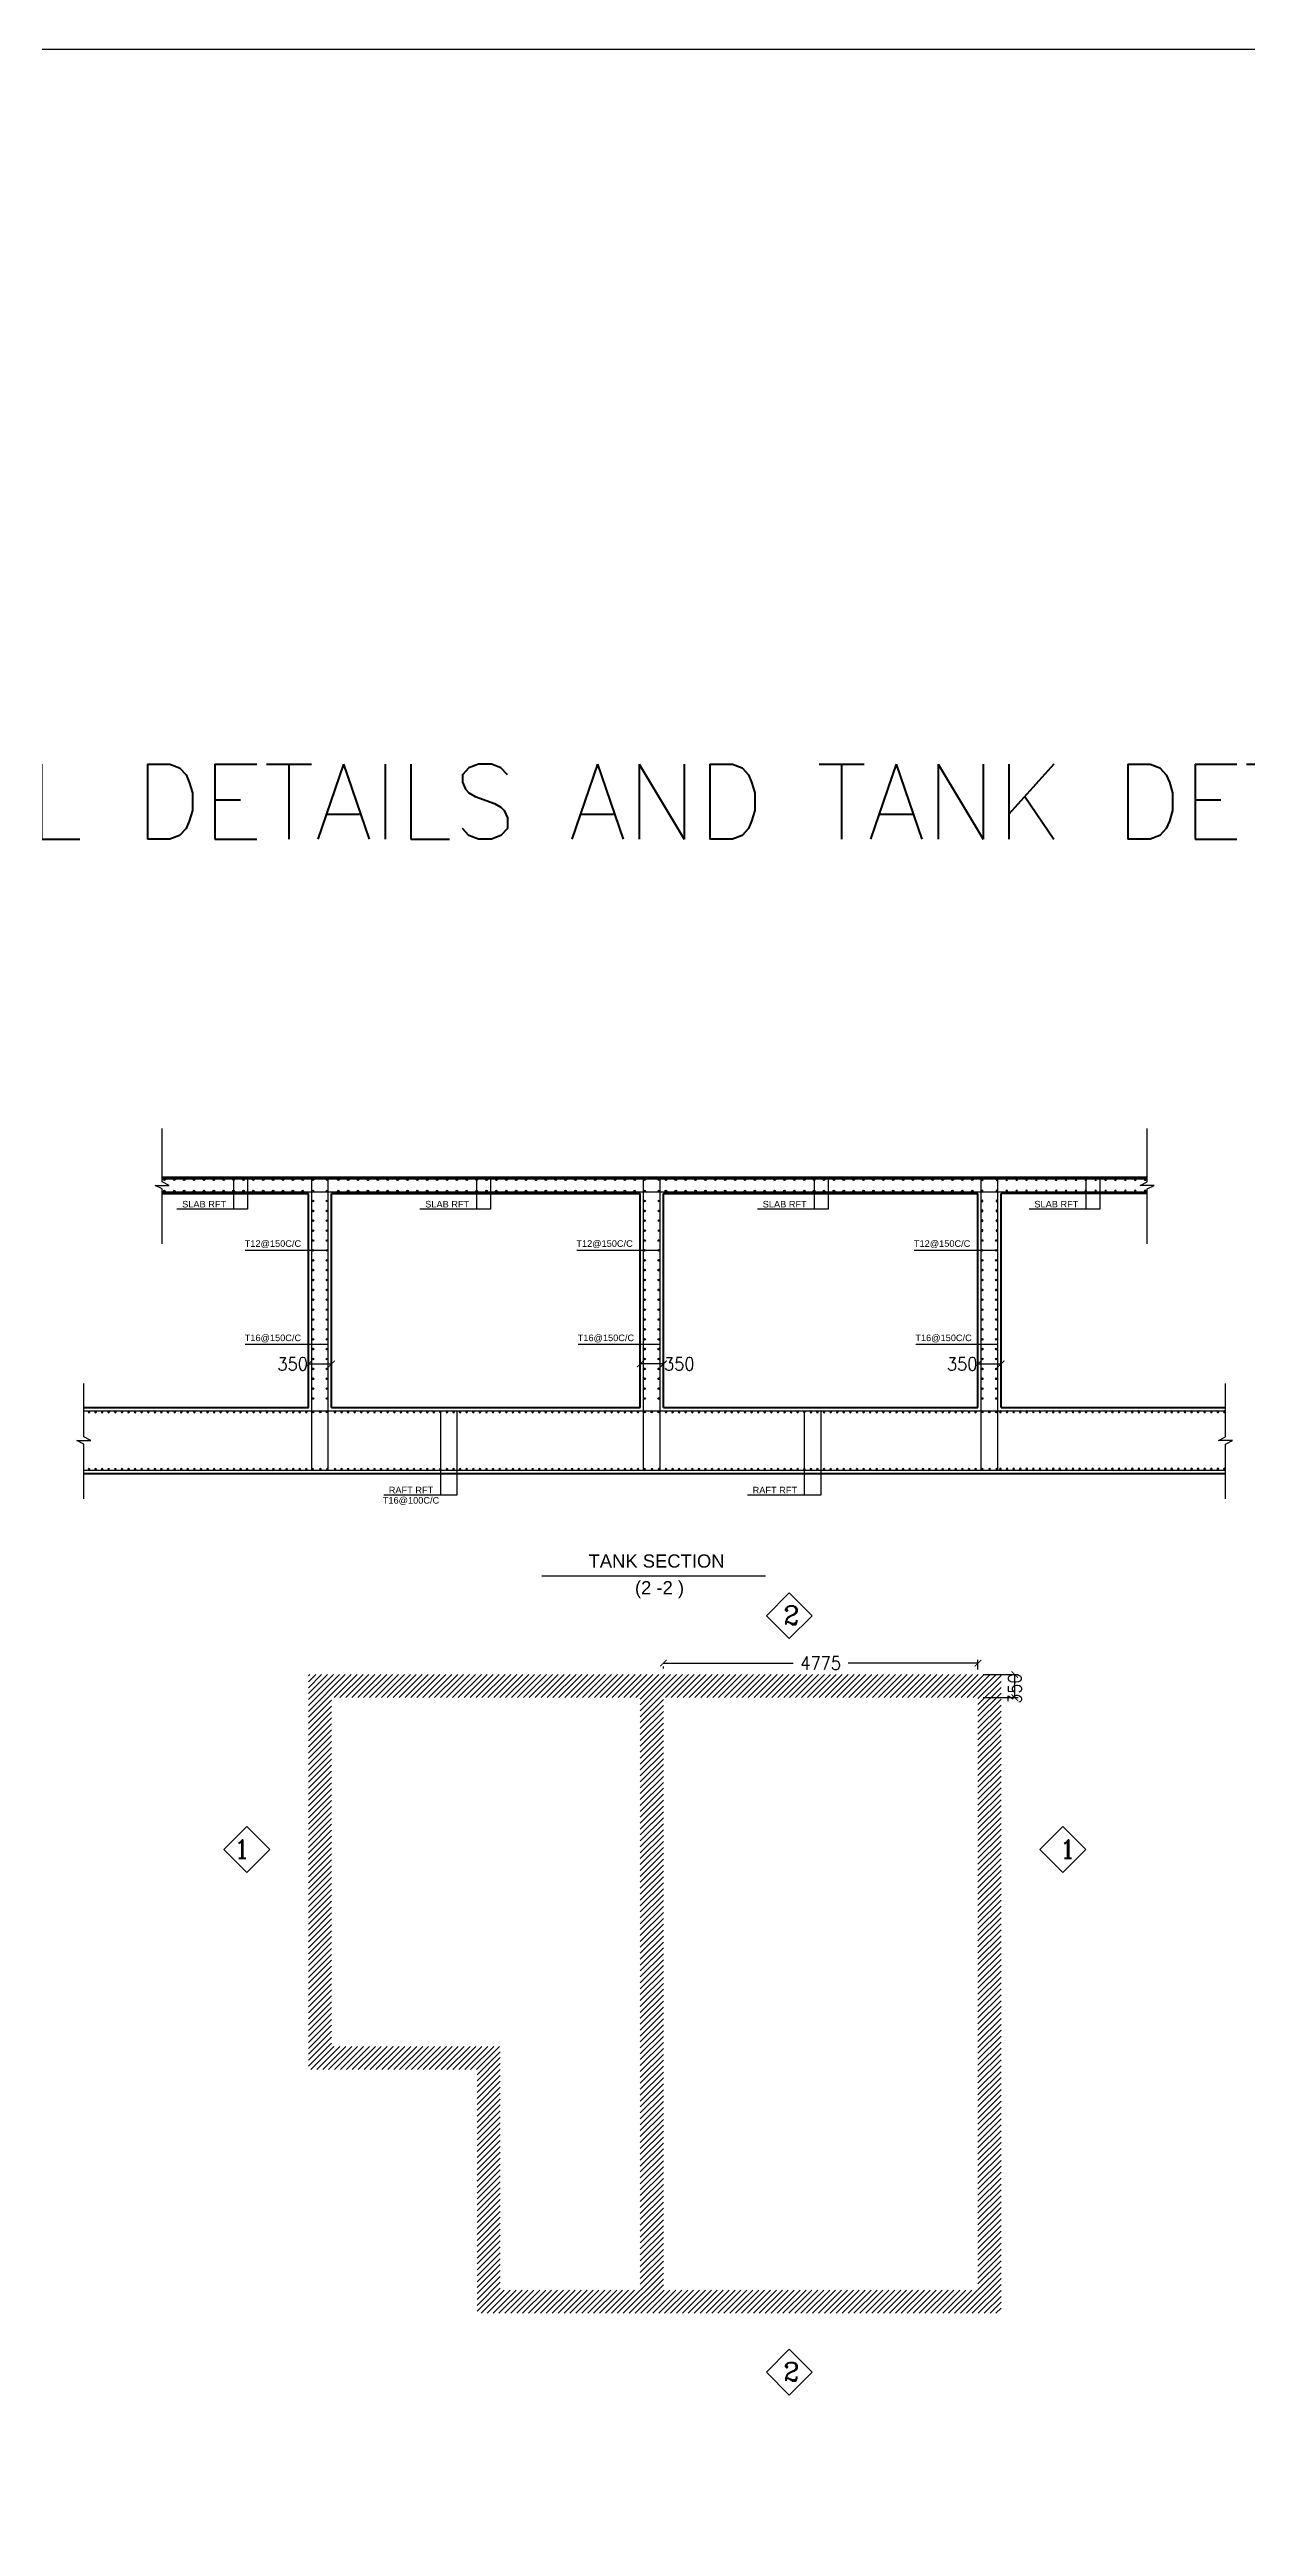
# Model space of a CAD drawing. Header units: millimetres. Extents: x -967280 to 3852, y 2833 to 1955156.
# Drawn here: x -366017 to -347835, y 452746 to 490368 of the extents above; entities that cross this region are included whole.
import ezdxf

# ---------------------------------------------------------------- set-up
doc = ezdxf.new("R2010")
doc.units = ezdxf.units.MM
doc.header["$LTSCALE"] = 1000
doc.header["$PDMODE"] = 35
doc.header["$PDSIZE"] = 25
for name, color, linetype in [('A-WALL-LOW', 4, 'Continuous'), ('BARS', 1, 'Continuous'), ('S - BATH Hach', 1, 'Continuous'), ('S -Beams', 2, 'Continuous'), ('ST-STEEL', 4, 'Continuous'), ('ST-TEXT', 3, 'Continuous')]:
    doc.layers.add(name, color=color, linetype=linetype)
doc.layers.add('ST-001-COL-SEC', color=6, linetype='Continuous', lineweight=60)
doc.styles.add('DIM 1', font='arial.ttf', dxfattribs={"width": 0.8})
doc.styles.add('ROMANC', font='romanc.shx')
doc.styles.add('STRECTURAL', font='arial.ttf')
doc.styles.add('TUNELNO', font='romans.shx', dxfattribs={"width": 0.9})
doc.styles.add('TXT DIM 25', font='arial.ttf')
doc.dimstyles.new('50', dxfattribs={"dimscale": 0.666666666666667, "dimtxt": 0.5, "dimasz": 0.12, "dimexe": 0.1, "dimexo": 0.08, "dimgap": 0.15, "dimtad": 1, "dimlfac": 0.4, "dimzin": 4, "dimdsep": 46, "dimtxsty": 'DIM 1', "dimblk": 'ARCHTICK', "dimcen": 0.09, "dimdle": 0.1, "dimclrd": 1, "dimclre": 252, "dimclrt": 2, "dimadec": 0, "dimazin": 0, "dimtfac": 1, "dimtix": 1, "dimtmove": 0, "dimatfit": 3, "dimfxl": 33, "dimtolj": 1, "dimtzin": 0, "dimarcsym": 0})
doc.dimstyles.new('Copy(2) of DSEC', dxfattribs={"dimtxt": 200, "dimasz": 100, "dimexe": 50, "dimexo": 80, "dimgap": 100, "dimtad": 1, "dimdec": 0, "dimrnd": 5, "dimzin": 0, "dimdsep": 46, "dimtxsty": 'TUNELNO', "dimblk": 'ARCHTICK', "dimcen": 0.09, "dimclrd": 1, "dimclre": 1, "dimclrt": 3, "dimadec": 0, "dimazin": 0, "dimtfac": 0.78125, "dimtdec": 0, "dimtix": 1, "dimtmove": 2, "dimatfit": 3, "dimldrblk": 'ARCHTICK', "dimfxl": 1, "dimtolj": 1, "dimtzin": 0, "dimarcsym": 0})
doc.dimstyles.new('ST- DIM1-25', dxfattribs={"dimscale": 0.025, "dimtxt": 1000, "dimasz": 1000, "dimexe": 1000, "dimexo": 1000, "dimgap": 0.5, "dimtad": 2, "dimdec": 0, "dimrnd": 5, "dimzin": 0, "dimdsep": 46, "dimtxsty": 'TXT DIM 25', "dimblk": 'ARCHTICK', "dimcen": 90, "dimdle": 1000, "dimclrd": 1, "dimclre": 1, "dimclrt": 3, "dimadec": 1, "dimazin": 0, "dimtfac": 1, "dimtdec": 0, "dimtofl": 0, "dimtmove": 0, "dimatfit": 3, "dimfxl": 1, "dimtolj": 1, "dimtzin": 0, "dimarcsym": 0})

# ---------------------------------------------------------------- blocks, each defined once
blk = doc.blocks.new('D25')
at = {"layer": 'BARS'}
h = blk.add_hatch(color=256, dxfattribs=at)
h.dxf.hatch_style = 1
edge = h.paths.add_edge_path()
edge.add_arc((0, 0), 12.5, 0, 360)
at = {"layer": 'BARS', "color": 1}
blk.add_circle((0, 0), 12.5, dxfattribs=at)
at = {"layer": 'Defpoints'}
for p, q in [((12.5, 0), (-12.5, 0)), ((0, -12.5), (0, 12.5))]:
    blk.add_line(p, q, dxfattribs=at)
at = {"layer": 'ST-STEEL'}
blk.add_circle((0, 0), 12.5, dxfattribs=at)
blk = doc.blocks.new('_ArchTick')
at = {"color": 0, "linetype": 'ByBlock', "const_width": 0.15}
blk.add_lwpolyline([(-0.5, -0.5), (0.5, 0.5)], dxfattribs=at)
blk = doc.blocks.new('*D113')
at = {"layer": 'Defpoints', "color": 0, "transparency": 16777216}
for p in [(574228.4311811425, 1634348.0325783), (574228.4311811425, 1634198.677291924), (574578.4311811425, 1634198.677291924)]:
    blk.add_point(p, dxfattribs=at)
at = {"layer": 'S -Beams', "color": 1, "lineweight": -2, "transparency": 16777216}
for p, q in [((574228.4311811425, 1634278.677291924), (574228.4311811425, 1634398.0325783)), ((574578.4311811425, 1634348.0325783), (574228.4311811425, 1634348.0325783)), ((574578.4311811425, 1634278.677291924), (574578.4311811425, 1634398.0325783))]:
    blk.add_line(p, q, dxfattribs=at)
at = {"layer": 'S -Beams', "color": 1, "lineweight": -2, "transparency": 16777216, "xscale": 100, "yscale": 100, "zscale": 100, "rotation": 180}
blk.add_blockref('_ArchTick', (574228.4311811425, 1634348.0325783), dxfattribs=at)
at = {"layer": 'S -Beams', "color": 1, "lineweight": -2, "transparency": 16777216, "xscale": 100, "yscale": 100, "zscale": 100}
blk.add_blockref('_ArchTick', (574578.4311811425, 1634348.0325783), dxfattribs=at)
at = {"layer": 'S -Beams', "color": 3, "transparency": 16777216, "insert": (574818.9302261629, 1634348.0325783), "char_height": 200, "attachment_point": 5, "style": 'TUNELNO'}
blk.add_mtext('\\A1;350', dxfattribs=at)
blk = doc.blocks.new('*D96')
at = {"layer": 'Defpoints', "color": 0, "transparency": 16777216}
for p in [(579703.430626961, 1634348.0325783), (579353.430626961, 1634198.677291924), (579703.430626961, 1634198.677291924)]:
    blk.add_point(p, dxfattribs=at)
at = {"layer": 'S -Beams', "color": 1, "lineweight": -2, "transparency": 16777216}
for p, q in [((579353.430626961, 1634278.677291924), (579353.430626961, 1634398.0325783)), ((579353.430626961, 1634348.0325783), (579703.430626961, 1634348.0325783)), ((579703.430626961, 1634278.677291924), (579703.430626961, 1634398.0325783))]:
    blk.add_line(p, q, dxfattribs=at)
at = {"layer": 'S -Beams', "color": 1, "lineweight": -2, "transparency": 16777216, "xscale": 100, "yscale": 100, "zscale": 100, "rotation": 180}
blk.add_blockref('_ArchTick', (579353.430626961, 1634348.0325783), dxfattribs=at)
at = {"layer": 'S -Beams', "color": 1, "lineweight": -2, "transparency": 16777216, "xscale": 100, "yscale": 100, "zscale": 100}
blk.add_blockref('_ArchTick', (579703.430626961, 1634348.0325783), dxfattribs=at)
at = {"layer": 'S -Beams', "color": 3, "transparency": 16777216, "insert": (579112.9315819406, 1634348.0325783), "char_height": 200, "attachment_point": 5, "style": 'TUNELNO'}
blk.add_mtext('\\A1;350', dxfattribs=at)
blk = doc.blocks.new('*D97')
at = {"layer": 'Defpoints', "color": 0, "transparency": 16777216}
for p in [(569541.3740378044, 1634348.0325783), (569191.3740378044, 1634198.677291924), (569541.3740378044, 1634198.677291924)]:
    blk.add_point(p, dxfattribs=at)
at = {"layer": 'S -Beams', "color": 1, "lineweight": -2, "transparency": 16777216}
for p, q in [((569191.3740378044, 1634278.677291924), (569191.3740378044, 1634398.0325783)), ((569191.3740378044, 1634348.0325783), (569541.3740378044, 1634348.0325783)), ((569541.3740378044, 1634278.677291924), (569541.3740378044, 1634398.0325783))]:
    blk.add_line(p, q, dxfattribs=at)
at = {"layer": 'S -Beams', "color": 1, "lineweight": -2, "transparency": 16777216, "xscale": 100, "yscale": 100, "zscale": 100, "rotation": 180}
blk.add_blockref('_ArchTick', (569191.3740378044, 1634348.0325783), dxfattribs=at)
at = {"layer": 'S -Beams', "color": 1, "lineweight": -2, "transparency": 16777216, "xscale": 100, "yscale": 100, "zscale": 100}
blk.add_blockref('_ArchTick', (569541.3740378044, 1634348.0325783), dxfattribs=at)
at = {"layer": 'S -Beams', "color": 3, "transparency": 16777216, "insert": (568950.874992784, 1634348.0325783), "char_height": 200, "attachment_point": 5, "style": 'TUNELNO'}
blk.add_mtext('\\A1;350', dxfattribs=at)
blk = doc.blocks.new('*D123')
at = {"layer": 'Defpoints', "color": 0, "transparency": 16777216}
for p in [(579353.4306269613, 1629629.215915381), (579912.2105516908, 1629629.215915381), (579353.4306269613, 1629279.215915381)]:
    blk.add_point(p, dxfattribs=at)
at = {"layer": 'S -Beams', "color": 1, "lineweight": -2, "transparency": 16777216}
for p, q in [((579433.4306269613, 1629629.215915381), (579962.2105516908, 1629629.215915381)), ((579912.2105516908, 1629279.215915381), (579912.2105516908, 1629629.215915381)), ((579433.4306269613, 1629279.215915381), (579962.2105516908, 1629279.215915381))]:
    blk.add_line(p, q, dxfattribs=at)
at = {"layer": 'S -Beams', "color": 1, "lineweight": -2, "transparency": 16777216, "xscale": 100, "yscale": 100, "zscale": 100}
for p, rotation in [((579912.2105516908, 1629629.215915381), 90), ((579912.2105516908, 1629279.215915381), 270)]:
    blk.add_blockref('_ArchTick', p, dxfattribs=dict(at, rotation=rotation))
at = {"layer": 'S -Beams', "color": 3, "transparency": 16777216, "insert": (579912.2105516908, 1629416.71591538), "char_height": 200, "attachment_point": 5, "rotation": 90, "style": 'TUNELNO'}
blk.add_mtext('\\A1;350', dxfattribs=at)
blk = doc.blocks.new('*D110')
at = {"layer": 'Defpoints', "color": 0, "transparency": 16777216}
for p in [(574578.4311811425, 1629804.105829843), (579353.430626961, 1629803.905829842), (579353.430626961, 1629629.21591538)]:
    blk.add_point(p, dxfattribs=at)
at = {"layer": 'S -Beams', "color": 1, "lineweight": -2, "transparency": 16777216}
for p, q in [((574578.4311811425, 1629803.905829842), (576548.7880469089, 1629803.905829842)), ((579353.430626961, 1629803.905829842), (577383.0737611946, 1629803.905829842)), ((579353.430626961, 1629709.21591538), (579353.430626961, 1629853.905829842)), ((574578.4311811425, 1629724.105829843), (574578.4311811425, 1629753.905829842))]:
    blk.add_line(p, q, dxfattribs=at)
at = {"layer": 'S -Beams', "color": 1, "lineweight": -2, "transparency": 16777216, "xscale": 100, "yscale": 100, "zscale": 100, "rotation": 180}
blk.add_blockref('_ArchTick', (574578.4311811425, 1629803.905829842), dxfattribs=at)
at = {"layer": 'S -Beams', "color": 1, "lineweight": -2, "transparency": 16777216, "xscale": 100, "yscale": 100, "zscale": 100}
blk.add_blockref('_ArchTick', (579353.430626961, 1629803.905829842), dxfattribs=at)
at = {"layer": 'S -Beams', "color": 3, "transparency": 16777216, "insert": (576965.9309040518, 1629803.905829842), "char_height": 200, "attachment_point": 5, "style": 'TUNELNO'}
blk.add_mtext('\\A1;4775', dxfattribs=at)
blk = doc.blocks.new('TANK_DETAILS')
at = {"layer": 'S - BATH Hach'}
h = blk.add_hatch(dxfattribs=at)
h.set_pattern_fill('ANSI31', color=256, scale=20, angle=180)
h.set_pattern_definition([(225, (645201.3487728359, 1397699.47253964), (44.90128060534576, -44.90128060534578), [])])
h.paths.add_polyline_path([(579353.426874793, 1629629.21591538), (569191.3740378044, 1629629.21591538), (569191.3740378044, 1623629.216213522), (571753.4306269588, 1623629.216213522), (571753.4306269588, 1619929.216055967), (579703.430626961, 1619929.216055967), (579703.430626961, 1629629.21591538), (579353.430626961, 1629629.21591538), (579353.430626961, 1620279.216055967), (574578.4311811425, 1620279.216055967), (574578.4311811425, 1626629.21591538), (574228.4311811425, 1626629.21591538), (574228.4311811425, 1620279.216055967), (572103.4306269588, 1620279.216055967), (572103.4306269588, 1623979.216213522), (569541.3740378044, 1623979.216213522), (569541.3740378044, 1629279.21591538), (574228.4311811425, 1629279.21591538), (574228.4311811425, 1626629.21591538), (574578.4311811425, 1626629.21591538), (574578.4311811425, 1629279.21591538), (579353.426874793, 1629279.21591538)])
at = {"layer": 'S -Beams', "color": 3}
blk.add_line((572735.404306334, 1631129.575055985), (576127.404306334, 1631129.575055985), dxfattribs=at)
at = {"layer": 'S -Beams', "color": 1}
for points in [[(566971.8596693804, 1636174.377094637), (566971.8596693804, 1637006.037539501), (566864.9371385318, 1637059.724637507), (566971.8596693804, 1637059.724637507), (567078.7822002289, 1637059.724637507), (566971.8596693804, 1637113.411735514), (566971.8596693804, 1637925.072180378)], [(581922.9449953851, 1636174.377094637), (581922.9449953851, 1637006.037539501), (582029.8675262337, 1637059.724637507), (581922.9449953851, 1637059.724637507), (581816.0224645366, 1637059.724637507), (581922.9449953851, 1637113.411735514), (581922.9449953851, 1637925.072180378)], [(565783.5716012125, 1632299.377094637), (565783.5716012125, 1633131.037539501), (565676.649070364, 1633184.724637507), (565783.5716012125, 1633184.724637507), (565890.494132061, 1633184.724637507), (565783.5716012125, 1633238.411735514), (565783.5716012125, 1634050.072180378)], [(583111.233063553, 1632299.377094637), (583111.233063553, 1633131.037539501), (583218.1555944015, 1633184.724637507), (583111.233063553, 1633184.724637507), (583004.3105327045, 1633184.724637507), (583111.233063553, 1633238.411735514), (583111.233063553, 1634050.072180378)]]:
    blk.add_lwpolyline(points, dxfattribs=at)
at = {"layer": 'S -Beams'}
for points in [[(576490.0351335634, 1630175.154333853), (576838.9441930824, 1630524.063393372), (576490.0351335634, 1630872.972452891), (576141.1260740445, 1630524.063393372)], [(568253.6196455536, 1626622.145416123), (567904.7105860347, 1626971.054475641), (568253.6196455536, 1627319.96353516), (568602.5287050726, 1626971.054475641)], [(580641.2850192119, 1626622.145416123), (580990.1940787309, 1626971.054475641), (580641.2850192119, 1627319.96353516), (580292.375959693, 1626971.054475641)], [(576490.0351335634, 1618685.459518455), (576838.9441930824, 1619034.368577974), (576490.0351335634, 1619383.277637493), (576141.1260740445, 1619034.368577974)]]:
    blk.add_lwpolyline(points, close=True, dxfattribs=at)
for points in [[(576838.9441930824, 1630524.063393372, 0, 100, 0), (577062.1430587419, 1630524.063393372, 0, 0, 0), (577562.1430587419, 1630524.063393372, 0, 0, 0), (577562.1430587419, 1630024.063393372, 0, 0, 0)], [(568253.6196455536, 1626622.145416123, 0, 100, 0), (568253.6196455536, 1626398.946550463, 0, 0, 0), (568253.6196455536, 1625898.946550463, 0, 0, 0), (568753.6196455536, 1625898.946550463, 0, 0, 0)], [(580641.2850192119, 1626622.145416123, 0, 100, 0), (580641.2850192119, 1626398.946550463, 0, 0, 0), (580641.2850192119, 1625898.946550463, 0, 0, 0), (580141.2850192119, 1625898.946550463, 0, 0, 0)], [(576838.9441930824, 1619034.368577974, 0, 100, 0), (577062.1430587419, 1619034.368577974, 0, 0, 0), (577562.1430587419, 1619034.368577974, 0, 0, 0), (577562.1430587419, 1619534.368577974, 0, 0, 0)]]:
    blk.add_lwpolyline(points, format="xyseb", dxfattribs=at)
at = {"layer": 'S -Beams', "const_width": 0.02}
for points in [[(574578.4311811425, 1619929.216055967), (571753.4306269588, 1619929.216055967), (571753.4306269588, 1623629.216213522), (569191.3740378044, 1623629.216213522), (569191.3740378044, 1629629.21591538), (574578.4311811425, 1629629.21591538)], [(574228.4311811425, 1629629.21591538), (579703.430626961, 1629629.21591538), (579703.430626961, 1619929.216055967), (574228.4311811425, 1619929.216055967)], [(574228.4311811425, 1620279.216055967), (574228.4311811425, 1629279.21591538)], [(574578.4311811425, 1629279.21591538), (574578.4311811425, 1620279.216055967)]]:
    blk.add_lwpolyline(points, dxfattribs=at)
for points in [[(574228.4311811425, 1629279.21591538), (574228.4311811425, 1620279.216055967), (572103.4306269588, 1620279.216055967), (572103.4306269588, 1623979.216213522), (569541.3740378044, 1623979.216213522), (569541.3740378044, 1629279.21591538)], [(574578.4311811425, 1620279.216055967), (574578.4311811425, 1629279.21591538), (579353.430626961, 1629279.21591538), (579353.430626961, 1620279.216055967)]]:
    blk.add_lwpolyline(points, close=True, dxfattribs=at)
at = {"layer": 'ST-001-COL-SEC'}
for p, q in [((566971.8596693804, 1637184.724637507), (581922.9449953851, 1637184.724637507)), ((566971.8596693804, 1636934.724637507), (569191.3740378044, 1636934.724637507)), ((569191.3740378044, 1633684.724637507), (569191.3740378044, 1636934.724637507)), ((569541.3740378044, 1633684.724637507), (569541.3740378044, 1636934.724637507)), ((569541.3740378044, 1636934.724637507), (574228.4311811425, 1636934.724637507)), ((574228.4311811425, 1633684.724637507), (574228.4311811425, 1636934.724637507)), ((574578.4311811425, 1633684.724637507), (574578.4311811425, 1636934.724637507)), ((574578.4311811425, 1636934.724637507), (579353.430626961, 1636934.724637507)), ((579353.430626961, 1633684.724637507), (579353.430626961, 1636934.724637507)), ((579703.430626961, 1633684.724637507), (579703.430626961, 1636934.724637507)), ((581922.9449953851, 1636934.724637507), (579703.430626961, 1636934.724637507)), ((565783.5716012125, 1633684.724637507), (569191.3740378044, 1633684.724637507)), ((569541.3740378044, 1633684.724637507), (574228.4311811425, 1633684.724637507)), ((574578.4311811425, 1633684.724637507), (579353.430626961, 1633684.724637506)), ((579703.430626961, 1633684.724637506), (583111.233063553, 1633684.724637507)), ((565783.5716012125, 1632684.724637507), (583111.233063553, 1632684.724637507))]:
    blk.add_line(p, q, dxfattribs=at)
at = {"layer": 'ST-STEEL'}
for p, q in [((566971.8596693804, 1637159.724637507), (581922.9449953851, 1637159.724637507)), ((566971.8596693804, 1636959.724637507), (581922.9449953852, 1636959.724637507)), ((569241.3740378044, 1632734.724637507), (569241.3740378044, 1637159.724637507)), ((569491.3740378045, 1632734.724637507), (569491.3740378045, 1637159.724637507)), ((574278.4311811423, 1632734.724637507), (574278.4311811426, 1637159.724637507)), ((574528.4311811425, 1632734.724637507), (574528.4311811425, 1637159.724637507)), ((579403.430626961, 1632734.724637507), (579403.430626961, 1637159.724637507)), ((579653.4306269612, 1632734.724637507), (579653.430626961, 1637159.724637507)), ((565783.5716012125, 1633634.724637505), (583111.233063553, 1633634.724637507)), ((565783.5716012125, 1632734.724637507), (583111.233063553, 1632734.724637507))]:
    blk.add_line(p, q, dxfattribs=at)
at = {"layer": 'ST-STEEL', "color": 0, "rotation": 270}
for p in [(567004.4350032457, 1636972.816557717), (567004.8259251001, 1637146.227386432), (567154.4350032457, 1636972.816557717), (567154.8259251001, 1637146.227386432), (567304.4350032457, 1636972.816557717), (567304.8259251001, 1637146.227386432), (567454.4350032457, 1636972.816557717), (567454.8259251001, 1637146.227386432), (567604.4350032457, 1636972.816557717), (567604.8259251001, 1637146.227386432), (567754.4350032457, 1636972.816557717), (567754.8259251001, 1637146.227386432), (567904.4350032457, 1636972.816557717), (567904.8259251001, 1637146.227386432), (568054.4350032457, 1636972.816557717), (568054.8259251001, 1637146.227386432), (568204.4350032457, 1636972.816557717), (568204.8259251001, 1637146.227386432), (568354.4350032457, 1636972.816557717), (568354.8259251001, 1637146.227386432), (568504.4350032457, 1636972.816557717), (568504.8259251001, 1637146.227386432), (568654.4350032457, 1636972.816557717), (568654.8259251001, 1637146.227386432), (568804.4350032457, 1636972.816557717), (568804.8259251001, 1637146.227386432), (568954.4350032457, 1636972.816557717), (568954.8259251001, 1637146.227386432), (569104.4350032457, 1636972.816557717), (569104.8259251001, 1637146.227386432), (569259.8887497068, 1636972.816557717), (569260.2796715612, 1637146.227386432), (569474.3675907967, 1636972.816557717), (569474.7585126511, 1637146.227386432), (569643.4689013206, 1636972.816557717), (569643.859823175, 1637146.227386432), (569793.4689013206, 1636972.816557717), (569793.859823175, 1637146.227386432), (569943.4689013206, 1636972.816557717), (569943.859823175, 1637146.227386432), (570093.4689013206, 1636972.816557717), (570093.859823175, 1637146.227386432), (570243.4689013206, 1636972.816557717), (570243.859823175, 1637146.227386432), (570393.4689013206, 1636972.816557717), (570393.859823175, 1637146.227386432), (570543.4689013206, 1636972.816557717), (570543.859823175, 1637146.227386432), (570693.4689013206, 1636972.816557717), (570693.859823175, 1637146.227386432), (570843.4689013206, 1636972.816557717), (570843.859823175, 1637146.227386432), (570993.4689013206, 1636972.816557717), (570993.859823175, 1637146.227386432), (571143.4689013206, 1636972.816557717), (571143.859823175, 1637146.227386432), (571293.4689013206, 1636972.816557717), (571293.859823175, 1637146.227386432), (571443.4689013206, 1636972.816557717), (571443.859823175, 1637146.227386432), (571593.4689013206, 1636972.816557717), (571593.859823175, 1637146.227386432), (571743.4689013206, 1636972.816557717), (571743.859823175, 1637146.227386432), (571893.4689013206, 1636972.816557717), (571893.859823175, 1637146.227386432), (572043.4689013206, 1636972.816557717), (572043.859823175, 1637146.227386432), (572193.4689013206, 1636972.816557717), (572193.859823175, 1637146.227386432), (572343.4689013206, 1636972.816557717), (572343.859823175, 1637146.227386432), (572493.4689013206, 1636972.816557717), (572493.859823175, 1637146.227386432), (572643.4689013206, 1636972.816557717), (572643.859823175, 1637146.227386432), (572793.4689013206, 1636972.816557717), (572793.859823175, 1637146.227386432), (572943.4689013206, 1636972.816557717), (572943.859823175, 1637146.227386432), (573093.4689013206, 1636972.816557717), (573093.859823175, 1637146.227386432), (573243.4689013206, 1636972.816557717), (573243.859823175, 1637146.227386432), (573393.4689013206, 1636972.816557717), (573393.859823175, 1637146.227386432), (573543.4689013206, 1636972.816557717), (573543.859823175, 1637146.227386432), (573693.4689013206, 1636972.816557717), (573693.859823175, 1637146.227386432), (573843.4689013206, 1636972.816557717), (573843.859823175, 1637146.227386432), (573993.4689013206, 1636972.816557717), (573993.859823175, 1637146.227386432), (574143.4689013206, 1636972.816557717), (574143.859823175, 1637146.227386432), (574293.4689013206, 1636972.816557717), (574293.859823175, 1637146.227386432), (574512.5387119963, 1636972.816557717), (574512.9296338507, 1637146.227386432), (574616.4915924023, 1636972.816557717), (574616.8825142568, 1637146.227386432), (574766.4915924023, 1636972.816557717), (574766.8825142568, 1637146.227386432), (574916.4915924023, 1636972.816557717), (574916.8825142568, 1637146.227386432), (575066.4915924023, 1636972.816557717), (575066.8825142568, 1637146.227386432), (575216.4915924023, 1636972.816557717), (575216.8825142568, 1637146.227386432), (575366.4915924023, 1636972.816557717), (575366.8825142568, 1637146.227386432), (575516.4915924023, 1636972.816557717), (575516.8825142568, 1637146.227386432), (575666.4915924023, 1636972.816557717), (575666.8825142568, 1637146.227386432), (575816.4915924023, 1636972.816557717), (575816.8825142568, 1637146.227386432), (575966.4915924023, 1636972.816557717), (575966.8825142568, 1637146.227386432), (576116.4915924023, 1636972.816557717), (576116.8825142568, 1637146.227386432), (576266.4915924023, 1636972.816557717), (576266.8825142568, 1637146.227386432), (576416.4915924023, 1636972.816557717), (576416.8825142568, 1637146.227386432), (576566.4915924023, 1636972.816557717), (576566.8825142568, 1637146.227386432), (576716.4915924023, 1636972.816557717), (576716.8825142568, 1637146.227386432), (576866.4915924023, 1636972.816557717), (576866.8825142568, 1637146.227386432), (577016.4915924023, 1636972.816557717), (577016.8825142568, 1637146.227386432), (577166.4915924023, 1636972.816557717), (577166.8825142568, 1637146.227386432), (577316.4915924023, 1636972.816557717), (577316.8825142568, 1637146.227386432), (577466.4915924023, 1636972.816557717), (577466.8825142568, 1637146.227386432), (577616.4915924023, 1636972.816557717), (577616.8825142568, 1637146.227386432), (577766.4915924023, 1636972.816557717), (577766.8825142568, 1637146.227386432), (577916.4915924023, 1636972.816557717), (577916.8825142568, 1637146.227386432), (578066.4915924023, 1636972.816557717), (578066.8825142568, 1637146.227386432), (578216.4915924023, 1636972.816557717), (578216.8825142568, 1637146.227386432), (578366.4915924023, 1636972.816557717), (578366.8825142568, 1637146.227386432), (578516.4915924023, 1636972.816557717), (578516.8825142568, 1637146.227386432), (578666.4915924023, 1636972.816557717), (578666.8825142568, 1637146.227386432), (578816.4915924023, 1636972.816557717), (578816.8825142568, 1637146.227386432), (578966.4915924023, 1636972.816557717), (578966.8825142568, 1637146.227386432), (579116.4915924023, 1636972.816557717), (579116.8825142568, 1637146.227386432), (579266.4915924023, 1636972.816557717), (579266.8825142568, 1637146.227386432), (569259.8887497068, 1636822.816557717), (569259.8887497068, 1636672.816557717), (569474.3675907967, 1636822.816557717), (569474.3675907967, 1636672.816557717), (574293.4689013206, 1636822.816557717), (574293.4689013206, 1636672.816557717), (574512.5387119963, 1636822.816557717), (574512.5387119963, 1636672.816557717), (569259.8887497068, 1636522.816557717), (569259.8887497068, 1636372.816557717), (569259.8887497068, 1636222.816557717), (569474.3675907967, 1636522.816557717), (569474.3675907967, 1636372.816557717), (569474.3675907967, 1636222.816557717), (574293.4689013206, 1636522.816557717), (574293.4689013206, 1636372.816557717), (574293.4689013206, 1636222.816557717), (574507.9477424105, 1636222.816557717), (574512.5387119963, 1636522.816557717), (574512.5387119963, 1636372.816557717), (579416.9899641615, 1636222.816557717), (579631.4688052514, 1636222.816557717), (569259.8887497068, 1636072.816557717), (569259.8887497068, 1635922.816557717), (569474.3675907967, 1636072.816557717), (569474.3675907967, 1635922.816557717), (574293.4689013206, 1636072.816557717), (574293.4689013206, 1635922.816557717), (574507.9477424105, 1636072.816557717), (574507.9477424105, 1635922.816557717), (579416.9899641615, 1636072.816557717), (579416.9899641615, 1635922.816557717), (579631.4688052514, 1636072.816557717), (579631.4688052514, 1635922.816557717), (569259.8887497068, 1635772.816557717), (569259.8887497068, 1635622.816557717), (569259.8887497068, 1635472.816557717), (569474.3675907967, 1635772.816557717), (569474.3675907967, 1635622.816557717), (569474.3675907967, 1635472.816557717), (574293.4689013206, 1635772.816557717), (574293.4689013206, 1635622.816557717), (574293.4689013206, 1635472.816557717), (574507.9477424105, 1635772.816557717), (574507.9477424105, 1635622.816557717), (574507.9477424105, 1635472.816557717), (579416.9899641615, 1635772.816557717), (579416.9899641615, 1635622.816557717), (579416.9899641615, 1635472.816557717), (579631.4688052514, 1635772.816557717), (579631.4688052514, 1635622.816557717), (579631.4688052514, 1635472.816557717), (569259.8887497068, 1635322.816557717), (569259.8887497068, 1635172.816557717), (569474.3675907967, 1635322.816557717), (569474.3675907967, 1635172.816557717), (574293.4689013206, 1635322.816557717), (574293.4689013206, 1635172.816557717), (574507.9477424105, 1635322.816557717), (574507.9477424105, 1635172.816557717), (579416.9899641615, 1635322.816557717), (579416.9899641615, 1635172.816557717), (579631.4688052514, 1635322.816557717), (579631.4688052514, 1635172.816557717), (569259.8887497068, 1635022.816557717), (569259.8887497068, 1634872.816557717), (569259.8887497068, 1634722.816557717), (569474.3675907967, 1635022.816557717), (569474.3675907967, 1634872.816557717), (569474.3675907967, 1634722.816557717), (574293.4689013206, 1635022.816557717), (574293.4689013206, 1634872.816557717), (574293.4689013206, 1634722.816557717), (574507.9477424105, 1635022.816557717), (574507.9477424105, 1634872.816557717), (574507.9477424105, 1634722.816557717), (579416.9899641615, 1635022.816557717), (579416.9899641615, 1634872.816557717), (579416.9899641615, 1634722.816557717), (579631.4688052514, 1635022.816557717), (579631.4688052514, 1634872.816557717), (579631.4688052514, 1634722.816557717), (569259.8887497068, 1634572.816557717), (569259.8887497068, 1634422.816557717), (569474.3675907967, 1634572.816557717), (569474.3675907967, 1634422.816557717), (574293.4689013206, 1634572.816557717), (574293.4689013206, 1634422.816557717), (574507.9477424105, 1634572.816557717), (574507.9477424105, 1634422.816557717), (579416.9899641615, 1634572.816557717), (579416.9899641615, 1634422.816557717), (579631.4688052514, 1634572.816557717), (579631.4688052514, 1634422.816557717), (569259.8887497068, 1634272.816557717), (569259.8887497068, 1634122.816557717), (569259.8887497068, 1633972.816557717), (569474.3675907967, 1634272.816557717), (569474.3675907967, 1634122.816557717), (569474.3675907967, 1633972.816557717), (574293.4689013206, 1634272.816557717), (574293.4689013206, 1634122.816557717), (574293.4689013206, 1633972.816557717), (574507.9477424105, 1634272.816557717), (574507.9477424105, 1634122.816557717), (574507.9477424105, 1633972.816557717), (579416.9899641615, 1634272.816557717), (579416.9899641615, 1634122.816557717), (579416.9899641615, 1633972.816557717), (579631.4688052514, 1634272.816557717), (579631.4688052514, 1634122.816557717), (579631.4688052514, 1633972.816557717), (569259.8887497068, 1633822.816557717), (569259.8887497068, 1633617.603085458), (569370.4014892466, 1633617.603085458), (569474.3675907967, 1633822.816557717), (569474.3675907967, 1633617.603085458), (574293.4689013206, 1633822.816557717), (574293.4689013206, 1633617.603085458), (574400.6301374945, 1633617.603085458), (574507.9477424105, 1633822.816557717), (574507.9477424105, 1633617.603085458), (579416.9899641615, 1633822.816557717), (579418.4683471393, 1633617.603085459), (579525.6295833132, 1633617.603085459), (579631.4688052514, 1633822.816557717), (579632.9471882292, 1633617.603085459)]:
    blk.add_blockref('D25', p, dxfattribs=at)
at = {"layer": 'ST-STEEL', "color": 0, "xscale": -1.000000000000001, "rotation": 90}
for p in [(579416.9899641615, 1636973.606781653), (579417.3461374068, 1637145.836347783), (579639.9787396654, 1637146.227386432), (579640.3696615198, 1636972.816557717), (579789.9787396654, 1637146.227386432), (579790.3696615198, 1636972.816557717), (579939.9787396654, 1637146.227386432), (579940.3696615198, 1636972.816557717), (580089.9787396654, 1637146.227386432), (580090.3696615198, 1636972.816557717), (580239.9787396654, 1637146.227386432), (580240.3696615198, 1636972.816557717), (580389.9787396654, 1637146.227386432), (580390.3696615198, 1636972.816557717), (580539.9787396654, 1637146.227386432), (580540.3696615198, 1636972.816557717), (580689.9787396654, 1637146.227386432), (580690.3696615198, 1636972.816557717), (580839.9787396654, 1637146.227386432), (580840.3696615198, 1636972.816557717), (580989.9787396654, 1637146.227386432), (580990.3696615198, 1636972.816557717), (581139.9787396654, 1637146.227386432), (581140.3696615198, 1636972.816557717), (581289.9787396654, 1637146.227386432), (581290.3696615198, 1636972.816557717), (581439.9787396654, 1637146.227386432), (581440.3696615198, 1636972.816557717), (581589.9787396654, 1637146.227386432), (581590.3696615198, 1636972.816557717), (581739.9787396654, 1637146.227386432), (581740.3696615198, 1636972.816557717), (581889.9787396654, 1637146.227386432), (581890.3696615198, 1636972.816557717), (579416.9899641615, 1636823.606781653), (579416.9899641615, 1636673.606781653), (579640.3696615198, 1636822.816557717), (579640.3696615198, 1636672.816557717), (579416.9899641615, 1636523.606781653), (579416.9899641615, 1636373.606781653), (579640.3696615198, 1636522.816557717), (579640.3696615198, 1636372.816557717), (565859.8887497068, 1633617.603085458), (565959.8887497068, 1633617.603085458), (566059.8887497068, 1633617.603085458), (566159.8887497068, 1633617.603085458), (566259.8887497068, 1633617.603085458), (566359.8887497068, 1633617.603085458), (566459.8887497068, 1633617.603085458), (566559.8887497068, 1633617.603085458), (566659.8887497068, 1633617.603085458), (566759.8887497068, 1633617.603085458), (566859.8887497068, 1633617.603085458), (566959.8887497068, 1633617.603085458), (567059.8887497068, 1633617.603085458), (567159.8887497068, 1633617.603085458), (567259.8887497068, 1633617.603085458), (567359.8887497068, 1633617.603085458), (567459.8887497068, 1633617.603085458), (567559.8887497068, 1633617.603085458), (567659.8887497068, 1633617.603085458), (567759.8887497068, 1633617.603085458), (567859.8887497068, 1633617.603085458), (567959.8887497068, 1633617.603085458), (568059.8887497068, 1633617.603085458), (568159.8887497068, 1633617.603085458), (568259.8887497068, 1633617.603085458), (568359.8887497068, 1633617.603085458), (568459.8887497068, 1633617.603085458), (568559.8887497068, 1633617.603085458), (568659.8887497068, 1633617.603085458), (568759.8887497068, 1633617.603085458), (568859.8887497068, 1633617.603085458), (568959.8887497068, 1633617.603085458), (569059.8887497068, 1633617.603085458), (569159.8887497068, 1633617.603085458), (569593.4689013206, 1633617.603085458), (569693.4689013206, 1633617.603085458), (569793.4689013206, 1633617.603085458), (569893.4689013206, 1633617.603085458), (569993.4689013206, 1633617.603085458), (570093.4689013206, 1633617.603085458), (570193.4689013206, 1633617.603085458), (570293.4689013206, 1633617.603085458), (570393.4689013206, 1633617.603085458), (570493.4689013206, 1633617.603085458), (570593.4689013206, 1633617.603085458), (570693.4689013206, 1633617.603085458), (570793.4689013206, 1633617.603085458), (570893.4689013206, 1633617.603085458), (570993.4689013206, 1633617.603085458), (571093.4689013206, 1633617.603085458), (571193.4689013206, 1633617.603085458), (571293.4689013206, 1633617.603085458), (571393.4689013206, 1633617.603085458), (571493.4689013206, 1633617.603085458), (571593.4689013206, 1633617.603085458), (571693.4689013206, 1633617.603085458), (571793.4689013206, 1633617.603085458), (571893.4689013206, 1633617.603085458), (571993.4689013206, 1633617.603085458), (572093.4689013206, 1633617.603085458), (572193.4689013206, 1633617.603085458), (572293.4689013206, 1633617.603085458), (572393.4689013206, 1633617.603085458), (572493.4689013206, 1633617.603085458), (572593.4689013206, 1633617.603085458), (572693.4689013206, 1633617.603085458), (572793.4689013206, 1633617.603085458), (572893.4689013206, 1633617.603085458), (572993.4689013206, 1633617.603085458), (573093.4689013206, 1633617.603085458), (573193.4689013206, 1633617.603085458), (573293.4689013206, 1633617.603085458), (573393.4689013206, 1633617.603085458), (573493.4689013206, 1633617.603085458), (573593.4689013206, 1633617.603085458), (573693.4689013206, 1633617.603085458), (573793.4689013206, 1633617.603085458), (573893.4689013206, 1633617.603085458), (573993.4689013206, 1633617.603085458), (574093.4689013206, 1633617.603085458), (574193.4689013206, 1633617.603085458), (574616.9899641615, 1633617.603085458), (574716.9899641615, 1633617.603085458), (574816.9899641615, 1633617.603085458), (574916.9899641615, 1633617.603085458), (575016.9899641615, 1633617.603085458), (575116.9899641615, 1633617.603085458), (575216.9899641615, 1633617.603085458), (575316.9899641615, 1633617.603085458), (575416.9899641615, 1633617.603085458), (575516.9899641615, 1633617.603085458), (575616.9899641615, 1633617.603085458), (575716.9899641615, 1633617.603085458), (575816.9899641615, 1633617.603085458), (575916.9899641615, 1633617.603085458), (576016.9899641615, 1633617.603085458), (576116.9899641615, 1633617.603085458), (576216.9899641615, 1633617.603085458), (576316.9899641615, 1633617.603085458), (576416.9899641615, 1633617.603085458), (576516.9899641615, 1633617.603085458), (576616.9899641615, 1633617.603085458), (576716.9899641615, 1633617.603085458), (576816.9899641615, 1633617.603085458), (576916.9899641615, 1633617.603085458), (577016.9899641615, 1633617.603085458), (577116.9899641615, 1633617.603085458), (577216.9899641615, 1633617.603085458), (577316.9899641615, 1633617.603085458), (577416.9899641615, 1633617.603085458), (577516.9899641615, 1633617.603085458), (577616.9899641615, 1633617.603085458), (577716.9899641615, 1633617.603085458), (577816.9899641615, 1633617.603085458), (577916.9899641615, 1633617.603085458), (578016.9899641615, 1633617.603085458), (578116.9899641615, 1633617.603085458), (578216.9899641615, 1633617.603085458), (578316.9899641615, 1633617.603085458), (578416.9899641615, 1633617.603085458), (578516.9899641615, 1633617.603085458), (578616.9899641615, 1633617.603085458), (578716.9899641615, 1633617.603085458), (578816.9899641615, 1633617.603085458), (578916.9899641615, 1633617.603085458), (579016.9899641615, 1633617.603085458), (579116.9899641615, 1633617.603085458), (579216.9899641615, 1633617.603085458), (579316.9899641615, 1633617.603085458), (579694.756709429, 1633620.611818934), (579794.756709429, 1633620.611818934), (579894.756709429, 1633620.611818934), (579994.756709429, 1633620.611818934), (580094.756709429, 1633620.611818934), (580194.756709429, 1633620.611818934), (580294.756709429, 1633620.611818934), (580394.756709429, 1633620.611818934), (580494.756709429, 1633620.611818934), (580594.756709429, 1633620.611818934), (580694.756709429, 1633620.611818934), (580794.756709429, 1633620.611818934), (580894.756709429, 1633620.611818934), (580994.756709429, 1633620.611818934), (581094.756709429, 1633620.611818934), (581194.756709429, 1633620.611818934), (581294.756709429, 1633620.611818934), (581394.756709429, 1633620.611818934), (581494.756709429, 1633620.611818934), (581594.756709429, 1633620.611818934), (581694.756709429, 1633620.611818934), (581794.756709429, 1633620.611818934), (581894.756709429, 1633620.611818934), (581994.756709429, 1633620.611818934), (582094.756709429, 1633620.611818934), (582194.756709429, 1633620.611818934), (582294.756709429, 1633620.611818934), (582394.756709429, 1633620.611818934), (582494.756709429, 1633620.611818934), (582594.756709429, 1633620.611818934), (582694.756709429, 1633620.611818934), (582794.756709429, 1633620.611818934), (582894.756709429, 1633620.611818934), (582994.756709429, 1633620.611818934), (583094.756709429, 1633620.611818934), (565859.8887497068, 1632747.897416393), (565959.8887497068, 1632747.897416393), (566059.8887497068, 1632747.897416393), (566159.8887497068, 1632747.897416393), (566259.8887497068, 1632747.897416393), (566359.8887497068, 1632747.897416393), (566459.8887497068, 1632747.897416393), (566559.8887497068, 1632747.897416393), (566659.8887497068, 1632747.897416393), (566759.8887497068, 1632747.897416393), (566859.8887497068, 1632747.897416393), (566959.8887497068, 1632747.897416393), (567059.8887497068, 1632747.897416393), (567159.8887497068, 1632747.897416393), (567259.8887497068, 1632747.897416393), (567359.8887497068, 1632747.897416393), (567459.8887497068, 1632747.897416393), (567559.8887497068, 1632747.897416393), (567659.8887497068, 1632747.897416393), (567759.8887497068, 1632747.897416393), (567859.8887497068, 1632747.897416393), (567959.8887497068, 1632747.897416393), (568059.8887497068, 1632747.897416393), (568159.8887497068, 1632747.897416393), (568259.8887497068, 1632747.897416393), (568359.8887497068, 1632747.897416393), (568459.8887497068, 1632747.897416393), (568559.8887497068, 1632747.897416393), (568659.8887497068, 1632747.897416393), (568759.8887497068, 1632747.897416393), (568859.8887497068, 1632747.897416393), (568959.8887497068, 1632747.897416393), (569059.8887497068, 1632747.897416393), (569159.8887497068, 1632747.897416393), (569256.2314585797, 1632747.897416393), (569372.95898689, 1632747.897416393), (569476.9250884401, 1632747.897416393), (569593.4689013206, 1632747.897416393), (569693.4689013206, 1632747.897416393), (569793.4689013206, 1632747.897416393), (569893.4689013206, 1632747.897416393), (569993.4689013206, 1632747.897416393), (570093.4689013206, 1632747.897416393), (570193.4689013206, 1632747.897416393), (570293.4689013206, 1632747.897416393), (570393.4689013206, 1632747.897416393), (570493.4689013206, 1632747.897416393), (570593.4689013206, 1632747.897416393), (570693.4689013206, 1632747.897416393), (570793.4689013206, 1632747.897416393), (570893.4689013206, 1632747.897416393), (570993.4689013206, 1632747.897416393), (571093.4689013206, 1632747.897416393), (571193.4689013206, 1632747.897416393), (571293.4689013206, 1632747.897416393), (571393.4689013206, 1632747.897416393), (571493.4689013206, 1632747.897416393), (571593.4689013206, 1632747.897416393), (571693.4689013206, 1632747.897416393), (571793.4689013206, 1632747.897416393), (571893.4689013206, 1632747.897416393), (571993.4689013206, 1632747.897416393), (572093.4689013206, 1632747.897416393), (572193.4689013206, 1632747.897416393), (572293.4689013206, 1632747.897416393), (572393.4689013206, 1632747.897416393), (572493.4689013206, 1632747.897416393), (572593.4689013206, 1632747.897416393), (572693.4689013206, 1632747.897416393), (572793.4689013206, 1632747.897416393), (572893.4689013206, 1632747.897416393), (572993.4689013206, 1632747.897416393), (573093.4689013206, 1632747.897416393), (573193.4689013206, 1632747.897416393), (573293.4689013206, 1632747.897416393), (573393.4689013206, 1632747.897416393), (573493.4689013206, 1632747.897416393), (573593.4689013206, 1632747.897416393), (573693.4689013206, 1632747.897416393), (573793.4689013206, 1632747.897416393), (573893.4689013206, 1632747.897416393), (573993.4689013206, 1632747.897416393), (574093.4689013206, 1632747.897416393), (574193.4689013206, 1632747.897416393), (574293.5116854666, 1632747.897416393), (574406.28482204, 1632747.897416393), (574513.602426956, 1632747.897416393), (574616.9899641615, 1632747.897416393), (574716.9899641615, 1632747.897416393), (574816.9899641615, 1632747.897416393), (574916.9899641615, 1632747.897416393), (575016.9899641615, 1632747.897416393), (575116.9899641615, 1632747.897416393), (575216.9899641615, 1632747.897416393), (575316.9899641615, 1632747.897416393), (575416.9899641615, 1632747.897416393), (575516.9899641615, 1632747.897416393), (575616.9899641615, 1632747.897416393), (575716.9899641615, 1632747.897416393), (575816.9899641615, 1632747.897416393), (575916.9899641615, 1632747.897416393), (576016.9899641615, 1632747.897416393), (576116.9899641615, 1632747.897416393), (576216.9899641615, 1632747.897416393), (576316.9899641615, 1632747.897416393), (576416.9899641615, 1632747.897416393), (576516.9899641615, 1632747.897416393), (576616.9899641615, 1632747.897416393), (576716.9899641615, 1632747.897416393), (576816.9899641615, 1632747.897416393), (576916.9899641615, 1632747.897416393), (577016.9899641615, 1632747.897416393), (577116.9899641615, 1632747.897416393), (577216.9899641615, 1632747.897416393), (577316.9899641615, 1632747.897416393), (577416.9899641615, 1632747.897416393), (577516.9899641615, 1632747.897416393), (577616.9899641615, 1632747.897416393), (577716.9899641615, 1632747.897416393), (577816.9899641615, 1632747.897416393), (577916.9899641615, 1632747.897416393), (578016.9899641615, 1632747.897416393), (578116.9899641615, 1632747.897416393), (578216.9899641615, 1632747.897416393), (578316.9899641615, 1632747.897416393), (578416.9899641615, 1632747.897416393), (578516.9899641615, 1632747.897416393), (578616.9899641615, 1632747.897416393), (578716.9899641615, 1632747.897416393), (578816.9899641615, 1632747.897416393), (578916.9899641615, 1632747.897416393), (579016.9899641615, 1632747.897416393), (579116.9899641615, 1632747.897416393), (579216.9899641615, 1632747.897416393), (579316.9899641615, 1632747.897416393), (579418.5111312853, 1632747.897416394), (579531.2842678587, 1632747.897416394), (579638.6018727747, 1632747.897416394), (579694.756709429, 1632750.906149869), (579794.756709429, 1632750.906149869), (579894.756709429, 1632750.906149869), (579994.756709429, 1632750.906149869), (580094.756709429, 1632750.906149869), (580194.756709429, 1632750.906149869), (580294.756709429, 1632750.906149869), (580394.756709429, 1632750.906149869), (580494.756709429, 1632750.906149869), (580594.756709429, 1632750.906149869), (580694.756709429, 1632750.906149869), (580794.756709429, 1632750.906149869), (580894.756709429, 1632750.906149869), (580994.756709429, 1632750.906149869), (581094.756709429, 1632750.906149869), (581194.756709429, 1632750.906149869), (581294.756709429, 1632750.906149869), (581394.756709429, 1632750.906149869), (581494.756709429, 1632750.906149869), (581594.756709429, 1632750.906149869), (581694.756709429, 1632750.906149869), (581794.756709429, 1632750.906149869), (581894.756709429, 1632750.906149869), (581994.756709429, 1632750.906149869), (582094.756709429, 1632750.906149869), (582194.756709429, 1632750.906149869), (582294.756709429, 1632750.906149869), (582394.756709429, 1632750.906149869), (582494.756709429, 1632750.906149869), (582594.756709429, 1632750.906149869), (582694.756709429, 1632750.906149869), (582794.756709429, 1632750.906149869), (582894.756709429, 1632750.906149869), (582994.756709429, 1632750.906149869), (583094.756709429, 1632750.906149869)]:
    blk.add_blockref('D25', p, dxfattribs=at)
at = {"layer": 'S -Beams', "color": 3, "char_height": 280, "style": 'ROMANC'}
for s, insert, attachment_point in [('2', (576401.8467813197, 1630671.889607132), 1), ('1', (568300.5607963435, 1627118.880689401), 3), ('1', (580594.3438684221, 1627118.880689401), 1), ('2', (576401.8467813197, 1619182.194791734), 1)]:
    blk.add_mtext_dynamic_manual_height_columns(s, width=846939.8110679816, gutter_width=1400, heights=[-280], dxfattribs=dict(at, insert=insert, attachment_point=attachment_point))
at = {"layer": 'ST-TEXT', "color": 3, "char_height": 99.99999999999997, "attachment_point": 5, "style": 'STRECTURAL'}
for s, insert in [('\\A1;SLAB RFT', (567607.9036506298, 1636773.799732131)), ('\\A1;SLAB RFT', (571296.9375487047, 1636773.799732131)), ('\\A1;SLAB RFT', (576419.9602397864, 1636773.799732131)), ('\\A1;SLAB RFT', (580543.056465195, 1636773.799732131)), ('\\A1;T12@150C/C', (568652.1132907707, 1636166.340814739)), ('\\A1;T12@150C/C', (573685.6934423845, 1636166.340814739)), ('\\A1;T12@150C/C', (578809.2145052254, 1636166.340814739)), ('\\A1;T16@150C/C', (568652.1132907707, 1634734.135951685)), ('\\A1;T16@150C/C', (573706.1768811165, 1634734.135951685)), ('\\A1;T16@150C/C', (578831.1763269352, 1634734.135951685)), ('\\A1;RAFT RFT', (570747.5605912302, 1632432.309465504)), ('\\A1;RAFT RFT', (576270.0676896912, 1632431.840870194)), ('\\A1;T16@100C/C', (570747.5605912302, 1632265.975843615))]:
    blk.add_mtext(s, dxfattribs=dict(at, insert=insert))
at = {"layer": 'ST-TEXT', "color": 3, "char_height": 200, "attachment_point": 5, "style": 'STRECTURAL'}
for s, insert, width in [('\\A1;TANK SECTION ', (574474.4763479, 1631353.182785683), 2905.066093281526), ('\\A1;\\pxi-3,l4,t4;(2 -2 )', (574419.6790132141, 1630919.313720179), 7082.185305426139)]:
    blk.add_mtext(s, dxfattribs=dict(at, insert=insert, width=width))
at = {"layer": 'S -Beams'}
for base, p1, p2, angle, picture, middle in [((569541.3740378044, 1634348.0325783), (569191.3740378044, 1634198.677291924), (569541.3740378044, 1634198.677291924), 180, '*D97', (568950.874992784, 1634348.0325783)), ((579703.430626961, 1634348.0325783), (579353.430626961, 1634198.677291924), (579703.430626961, 1634198.677291924), 180, '*D96', (579112.9315819406, 1634348.0325783)), ((579912.2105516908, 1629629.215915381), (579353.430626961, 1629279.21591538), (579353.430626961, 1629629.21591538), 90, '*D123', (579912.2105516908, 1629416.71591538))]:
    dim = blk.add_linear_dim(base=base, p1=p1, p2=p2, angle=angle, dimstyle='Copy(2) of DSEC', dxfattribs=at)
    dim.commit()
    dim.dimension.update_dxf_attribs({"geometry": picture, "text_midpoint": middle, "dimtype": 128})
for base, p1, p2, picture, middle in [((574228.4311811425, 1634348.0325783), (574578.4311811425, 1634198.677291924), (574228.4311811425, 1634198.677291924), '*D113', (574818.9302261629, 1634348.0325783)), ((579353.430626961, 1629803.905829842), (574578.4311811425, 1629804.105829843), (579353.430626961, 1629629.21591538), '*D110', (576965.9309040518, 1629803.905829842))]:
    dim = blk.add_linear_dim(base=base, p1=p1, p2=p2, dimstyle='Copy(2) of DSEC', dxfattribs=at)
    dim.commit()
    dim.dimension.update_dxf_attribs({"geometry": picture, "text_midpoint": middle, "dimtype": 128})
for points in [[(568054.8259251001, 1637146.227386432), (568054.290072191, 1636696.246831578), (567194.1418793085, 1636696.246831578)], [(568265.488005321, 1637162.52795869), (568265.488005321, 1636696.246831578), (567405.3398124385, 1636696.246831578)], [(571743.859823175, 1637146.227386432), (571743.3239702659, 1636696.246831578), (570883.1757773834, 1636696.246831578)], [(571954.5219033959, 1637162.52795869), (571954.5219033959, 1636696.246831578), (571094.3737105133, 1636696.246831578)], [(576866.8825142568, 1637146.227386432), (576866.3466613477, 1636696.246831578), (576006.1984684651, 1636696.246831578)], [(577077.5445944776, 1637162.52795869), (577077.5445944776, 1636696.246831578), (576217.3964015951, 1636696.246831578)], [(580989.9787396654, 1637146.227386432), (580989.4428867563, 1636696.246831578), (580129.2946938737, 1636696.246831578)], [(581200.6408198862, 1637162.52795869), (581200.6408198862, 1636696.246831578), (580340.4926270037, 1636696.246831578)], [(571194.4828657005, 1633618.071680769), (571193.9470127914, 1632354.756564952), (570333.7988199089, 1632354.756564952)], [(571444.8041783944, 1633634.724637506), (571444.8041783944, 1632354.756564952), (570584.6559855118, 1632354.756564952)], [(576716.9899641615, 1633617.603085458), (576716.4541112524, 1632354.287969642), (575856.3059183699, 1632354.287969642)], [(576967.3112768554, 1633634.256042196), (576967.3112768554, 1632354.287969642), (576107.1630839729, 1632354.287969642)]]:
    blk.add_leader(points, dimstyle='50', override={"dimasz": 0.075, "dimtad": 0, "dimldrblk": 'Origin'})
at = {"layer": 'A-WALL-LOW', "color": 6}
for points in [[(569474.3675907967, 1636072.816557717), (568930.2532814858, 1636072.816557717), (568229.6594454669, 1636072.816557717)], [(569125.200924885, 1636072.816557717), (568930.2532814858, 1636072.816557717), (568229.6594454669, 1636072.816557717)], [(574507.9477424105, 1636072.816557717), (573963.8334330996, 1636072.816557717), (573263.2395970807, 1636072.816557717)], [(574158.7810764988, 1636072.816557717), (573963.8334330996, 1636072.816557717), (573263.2395970807, 1636072.816557717)], [(579631.4688052514, 1636072.816557717), (579087.3544959405, 1636072.816557717), (578386.7606599217, 1636072.816557717)], [(579282.3021393397, 1636072.816557717), (579087.3544959405, 1636072.816557717), (578386.7606599217, 1636072.816557717)], [(569474.3675907967, 1634640.611694663), (568930.2532814858, 1634640.611694663), (568229.6594454669, 1634640.611694663)], [(569125.200924885, 1634640.611694663), (568930.2532814858, 1634640.611694663), (568229.6594454669, 1634640.611694663)], [(574528.4311811425, 1634640.611694663), (573984.3168718315, 1634640.611694663), (573283.7230358127, 1634640.611694663)], [(574179.2645152308, 1634640.611694663), (573984.3168718315, 1634640.611694663), (573283.7230358127, 1634640.611694663)], [(579653.4306269612, 1634640.611694663), (579109.3163176503, 1634640.611694663), (578408.7224816314, 1634640.611694663)], [(579304.2639610495, 1634640.611694663), (579109.3163176503, 1634640.611694663), (578408.7224816314, 1634640.611694663)]]:
    blk.add_leader(points, dimstyle='ST- DIM1-25', override={"dimasz": 1.5, "dimtad": 0}, dxfattribs=at)

msp = doc.modelspace()

# ---------------------------------------------------------------- linework, layer by layer
at = {"layer": 'S -Beams'}
msp.add_lwpolyline([(-429232.5728149583, 377050.9293321625), (-321504.848903712, 377050.9293321625), (-321504.848903712, 490368.3876993948), (-429232.5728149583, 490368.3876993948)], close=True, dxfattribs=at)

# ---------------------------------------------------------------- block references
msp.add_blockref('TANK_DETAILS', (-931278.2665209014, -1163943.898671381), dxfattribs=at)

# ---------------------------------------------------------------- texts
at = {"layer": 'ST-TEXT', "color": 3, "insert": (-376433.0306991638, 478943.732623872), "char_height": 1138.201364762036, "attachment_point": 5, "style": 'STRECTURAL'}
msp.add_mtext_dynamic_manual_height_columns('{\\Fsimplex|c0;FINAL COLUMNS AND WALL SCHEDULE - RETAINING WALL DETAILS AND TANK DETAILS.}', width=177702.6435116633, gutter_width=33881.89136991588, heights=[-1138.201364762036], dxfattribs=at)

doc.saveas('drawing.dxf')
